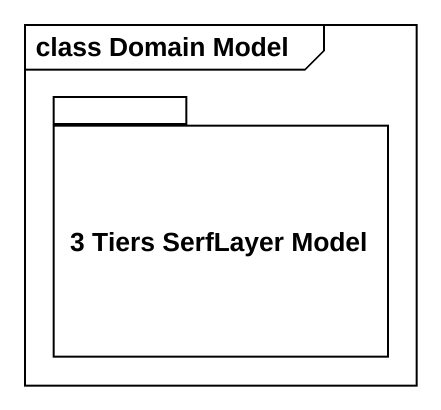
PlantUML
@startuml
mainframe class Domain Model
package "3 Tiers SerfLayer Model" as p3_Tiers_SerfLayer_Model {
}
@enduml
